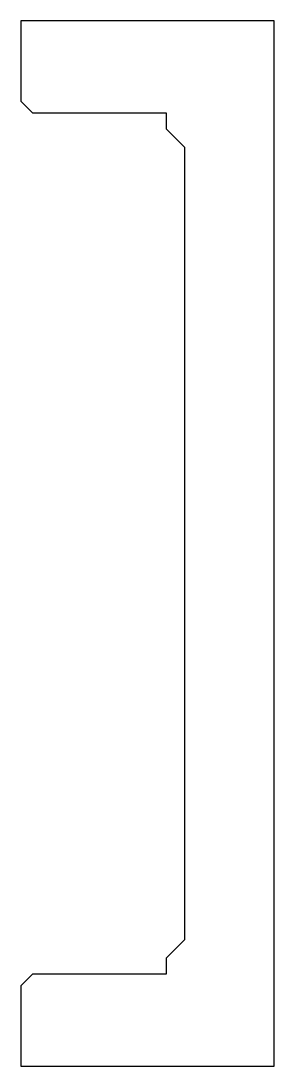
# Model space of a CAD drawing. Header units: metres. Extents: x 0 to 47.5, y 0 to 45.5.
# Drawn here: x 0 to 11, y 0 to 45.5 of the extents above.
import ezdxf

# ---------------------------------------------------------------- set-up
doc = ezdxf.new("R2010")
doc.units = ezdxf.units.M

msp = doc.modelspace()

# ---------------------------------------------------------------- linework, layer by layer
for p, q in [((11, 45.5), (0, 45.5)), ((0, 45.5), (0, 42)), ((11, 0), (11, 45.5)), ((0, 42), (0.499999, 41.5)), ((0.499999, 41.5), (6.30552, 41.5)), ((6.30552, 41.5), (6.30552, 40.7986)), ((6.30552, 40.7986), (7.10409, 40)), ((7.10409, 40), (7.10409, 5.5)), ((7.10409, 5.5), (6.30552, 4.70143)), ((6.30552, 4.70143), (6.30552, 4)), ((0.499999, 4), (0, 3.5)), ((6.30552, 4), (0.499999, 4)), ((0, 3.5), (0, 0)), ((0, 0), (11, 0))]:
    msp.add_line(p, q)

doc.saveas('drawing.dxf')
